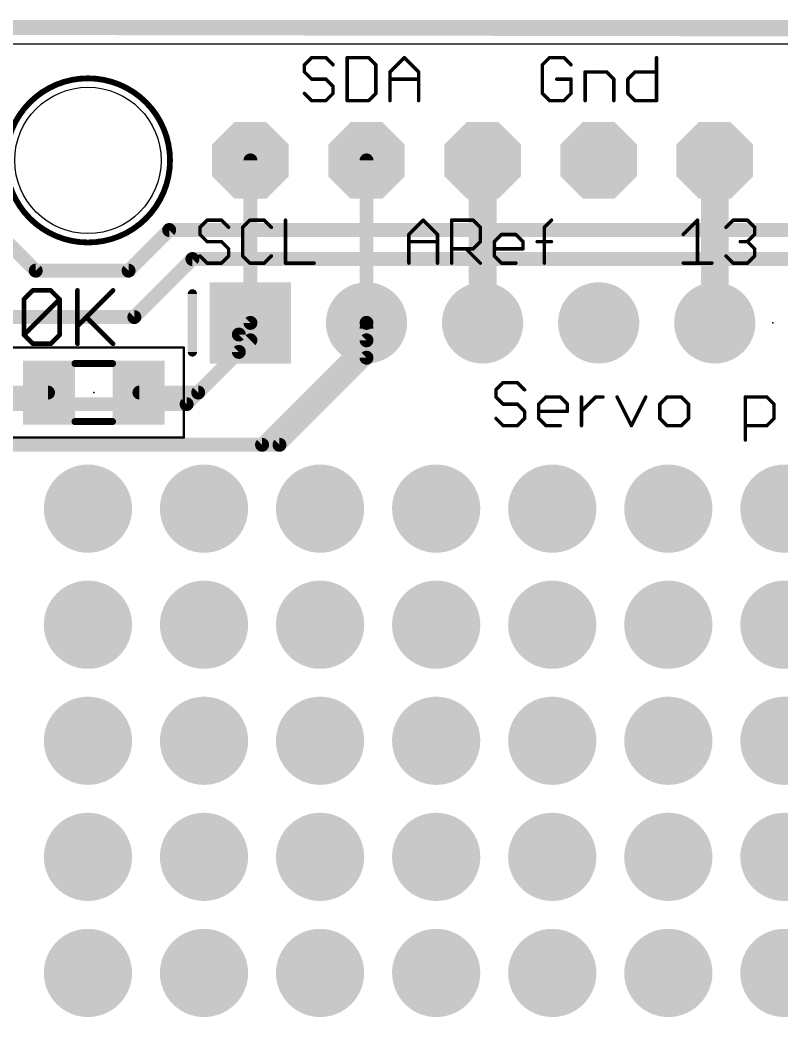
# Model space of a CAD drawing. Extents: x -1.6 to 71.4, y -0.2 to 53.9.
# Drawn here: x 13.75 to 30.41, y 32.05 to 53.87 of the extents above; entities that cross this region are included whole.
import ezdxf

# ---------------------------------------------------------------- set-up
doc = ezdxf.new("R2010")
doc.units = 0
for name, color, linetype in [('1', 12, 'CONTINUOUS'), ('16', 132, 'CONTINUOUS'), ('17', 110, 'CONTINUOUS'), ('18', 110, 'CONTINUOUS'), ('20', 53, 'CONTINUOUS'), ('21', 40, 'CONTINUOUS'), ('23', 53, 'CONTINUOUS'), ('27', 253, 'CONTINUOUS'), ('39', 12, 'CONTINUOUS'), ('51', 253, 'CONTINUOUS')]:
    doc.layers.add(name, color=color, linetype=linetype)

# ---------------------------------------------------------------- blocks, each defined once
blk = doc.blocks.new('RECT')
blk.add_solid([(-0.5, -0.5), (0.5, -0.5), (-0.5, 0.5), (0.5, 0.5)])
blk = doc.blocks.new('SQUAREP')
blk.add_solid([(-0.5, -0.5), (0.5, -0.5), (-0.5, 0.5), (0.5, 0.5)])
blk = doc.blocks.new('ROUNDP')
at = {"const_width": 0.5}
blk.add_lwpolyline([(0, -0.25, 1), (0, 0.25, 1), (0, -0.25)], format="xyb", dxfattribs=at)
blk = doc.blocks.new('OCTAGONP')
at = {"const_width": 0.5}
blk.add_lwpolyline([(-0.25, -0.1036), (-0.25, 0.1036), (-0.1036, 0.25), (0.1036, 0.25), (0.25, 0.1036), (0.25, -0.1036), (0.1036, -0.25), (-0.1036, -0.25), (-0.25, -0.1036), (-0.25, 0.1036)], dxfattribs=at)
blk = doc.blocks.new('ROUNDV')
at = {"const_width": 0.5}
blk.add_lwpolyline([(0, -0.25, 1), (0, 0.25, 1), (0, -0.25)], format="xyb", dxfattribs=at)

msp = doc.modelspace()

# ---------------------------------------------------------------- linework, layer by layer
at = {"layer": '1', "const_width": 0.3048}
for points in [[(0, 53.721), (70.739, 53.721)], [(11.938, 50.546), (14.097, 48.387)], [(16.129, 48.387), (17.018, 49.276)], [(17.018, 49.276), (35.941, 49.276)], [(17.526, 48.641), (16.256, 47.371)], [(37.719, 48.641), (17.526, 48.641)], [(14.097, 48.387), (16.129, 48.387)], [(16.256, 47.371), (11.938, 47.371)], [(18.542, 46.99), (18.796, 47.244)], [(21.336, 46.863), (21.336, 47.244)], [(18.542, 46.609), (18.542, 46.99)], [(19.05, 44.577), (21.336, 46.863)], [(17.653, 45.72), (18.542, 46.609)], [(10.811, 45.72), (14.367, 45.72)], [(16.367, 45.72), (17.653, 45.72)], [(12.192, 44.577), (19.05, 44.577)]]:
    msp.add_lwpolyline(points, dxfattribs=at)
at = {"layer": '1', "const_width": 0.1524}
for points in [[(17.018, 49.3522, 1), (17.018, 49.1998)], [(17.0719, 49.2221, 1), (16.9641, 49.3299)], [(17.526, 48.7172, 1), (17.526, 48.5648)], [(17.5799, 48.5871, 1), (17.4721, 48.6949)], [(14.097, 48.4632, 1), (14.097, 48.3108)], [(14.0431, 48.3331, 1), (14.1509, 48.4409)], [(16.0751, 48.4409, 1), (16.1829, 48.3331)], [(16.129, 48.3108, 1), (16.129, 48.4632)], [(16.2021, 47.4249, 1), (16.3099, 47.3171)], [(16.256, 47.2948, 1), (16.256, 47.4472)], [(18.8499, 47.1901, 1), (18.7421, 47.2979)], [(21.4122, 47.244, 1), (21.2598, 47.244)], [(18.6182, 46.99, 1), (18.4658, 46.99)], [(18.4881, 47.0439, 1), (18.5959, 46.9361)], [(21.2598, 46.863, 1), (21.4122, 46.863)], [(21.3899, 46.8091, 1), (21.2821, 46.9169)], [(18.5959, 46.5551, 1), (18.4881, 46.6629)], [(18.4658, 46.609, 1), (18.6182, 46.609)], [(14.367, 45.6438, 1), (14.367, 45.7962)], [(16.367, 45.7962, 1), (16.367, 45.6438)], [(17.5991, 45.7739, 1), (17.7069, 45.6661)], [(17.653, 45.6438, 1), (17.653, 45.7962)], [(19.05, 44.5008, 1), (19.05, 44.6532)], [(18.9961, 44.6309, 1), (19.1039, 44.5231)]]:
    msp.add_lwpolyline(points, format="xyb", dxfattribs=at)
at = {"layer": '16'}
for points, const_width in [([(0, 53.721), (71.247, 53.594)], 0.3048), ([(23.876, 50.8), (23.876, 47.244)], 0.6096), ([(28.956, 47.244), (28.956, 50.8)], 0.6096), ([(18.796, 50.8), (18.796, 47.244)], 0.3048), ([(21.336, 47.244), (21.336, 50.8)], 0.3048), ([(18.796, 46.863), (18.796, 47.244)], 0.6096), ([(21.336, 47.244), (21.336, 47.117)], 0.6096), ([(21.336, 46.482), (21.336, 47.117)], 0.3048), ([(18.796, 46.863), (17.399, 45.466)], 0.3048), ([(19.431, 44.577), (21.336, 46.482)], 0.3048), ([(17.399, 45.466), (12.192, 45.466)], 0.3048), ([(12.192, 44.577), (19.431, 44.577)], 0.3048)]:
    msp.add_lwpolyline(points, dxfattribs=dict(at, const_width=const_width))
for points, const_width in [([(24.0284, 50.8, 1), (23.7236, 50.8)], 0.3048), ([(29.1084, 50.8, 1), (28.8036, 50.8)], 0.3048), ([(18.8722, 50.8, 1), (18.7198, 50.8)], 0.1524), ([(21.4122, 50.8, 1), (21.2598, 50.8)], 0.1524), ([(18.9484, 47.244, 1), (18.6436, 47.244)], 0.3048), ([(21.4884, 47.244, 1), (21.1836, 47.244)], 0.3048), ([(23.7236, 47.244, 1), (24.0284, 47.244)], 0.3048), ([(28.8036, 47.244, 1), (29.1084, 47.244)], 0.3048), ([(18.7198, 47.244, 1), (18.8722, 47.244)], 0.1524), ([(21.1836, 47.117, 1), (21.4884, 47.117)], 0.3048), ([(21.2598, 47.244, 1), (21.4122, 47.244)], 0.1524), ([(21.4122, 47.117, 1), (21.2598, 47.117)], 0.1524), ([(18.6436, 46.863, 1), (18.9484, 46.863)], 0.3048), ([(18.8499, 46.8091, 1), (18.7421, 46.9169)], 0.1524), ([(21.2598, 46.482, 1), (21.4122, 46.482)], 0.1524), ([(21.3899, 46.4281, 1), (21.2821, 46.5359)], 0.1524), ([(17.399, 45.3898, 1), (17.399, 45.5422)], 0.1524), ([(17.3451, 45.5199, 1), (17.4529, 45.4121)], 0.1524), ([(19.431, 44.5008, 1), (19.431, 44.6532)], 0.1524), ([(19.3771, 44.6309, 1), (19.4849, 44.5231)], 0.1524)]:
    msp.add_lwpolyline(points, format="xyb", dxfattribs=dict(at, const_width=const_width))
at = {"layer": '20'}
msp.add_line((64.516, 53.34), (0, 53.34), dxfattribs=at)
msp.add_line((64.516, 53.34), (0, 53.34), dxfattribs=at)
msp.add_circle((15.24, 50.8), 1.6, dxfattribs=at)
at = {"layer": '21', "const_width": 0.0762}
for points in [[(20.1339, 53.0487), (19.9771, 52.8919)], [(20.1339, 53.0487), (19.9771, 52.8919)], [(20.4474, 53.0487), (20.1339, 53.0487)], [(20.4474, 53.0487), (20.1339, 53.0487)], [(20.6042, 52.8919), (20.4474, 53.0487)], [(20.6042, 52.8919), (20.4474, 53.0487)], [(20.9126, 53.0487), (20.9126, 52.1081)], [(21.3829, 53.0487), (20.9126, 53.0487)], [(20.9126, 53.0487), (20.9126, 52.1081)], [(21.3829, 53.0487), (20.9126, 53.0487)], [(21.5397, 52.8919), (21.3829, 53.0487)], [(21.5397, 52.8919), (21.3829, 53.0487)], [(21.8481, 52.7352), (22.1617, 53.0487)], [(21.8481, 52.7352), (22.1617, 53.0487)], [(22.1617, 53.0487), (22.4752, 52.7352)], [(22.1617, 53.0487), (22.4752, 52.7352)], [(25.3409, 53.0487), (25.1841, 52.8919)], [(25.3409, 53.0487), (25.1841, 52.8919)], [(25.6544, 53.0487), (25.3409, 53.0487)], [(25.6544, 53.0487), (25.3409, 53.0487)], [(25.8112, 52.8919), (25.6544, 53.0487)], [(25.8112, 52.8919), (25.6544, 53.0487)], [(27.6822, 53.0487), (27.6822, 52.1081)], [(27.6822, 53.0487), (27.6822, 52.1081)], [(19.9771, 52.8919), (19.9771, 52.7352)], [(19.9771, 52.8919), (19.9771, 52.7352)], [(21.5397, 52.2649), (21.5397, 52.8919)], [(21.5397, 52.2649), (21.5397, 52.8919)], [(25.1841, 52.8919), (25.1841, 52.2649)], [(25.1841, 52.8919), (25.1841, 52.2649)], [(19.9771, 52.7352), (20.1339, 52.5784)], [(19.9771, 52.7352), (20.1339, 52.5784)], [(20.1339, 52.5784), (20.4474, 52.5784)], [(20.1339, 52.5784), (20.4474, 52.5784)], [(20.4474, 52.5784), (20.6042, 52.4216)], [(20.4474, 52.5784), (20.6042, 52.4216)], [(21.8481, 52.1081), (21.8481, 52.7352)], [(21.8481, 52.1081), (21.8481, 52.7352)], [(21.8481, 52.5784), (22.4752, 52.5784)], [(21.8481, 52.5784), (22.4752, 52.5784)], [(22.4752, 52.7352), (22.4752, 52.1081)], [(22.4752, 52.7352), (22.4752, 52.1081)], [(25.8112, 52.5784), (25.4976, 52.5784)], [(25.8112, 52.5784), (25.4976, 52.5784)], [(25.8112, 52.2649), (25.8112, 52.5784)], [(25.8112, 52.2649), (25.8112, 52.5784)], [(26.1196, 52.1081), (26.1196, 52.7352)], [(26.1196, 52.7352), (26.5899, 52.7352)], [(26.1196, 52.1081), (26.1196, 52.7352)], [(26.1196, 52.7352), (26.5899, 52.7352)], [(26.5899, 52.7352), (26.7467, 52.5784)], [(26.5899, 52.7352), (26.7467, 52.5784)], [(26.7467, 52.5784), (26.7467, 52.1081)], [(26.7467, 52.5784), (26.7467, 52.1081)], [(27.0551, 52.5784), (27.2119, 52.7352)], [(27.0551, 52.5784), (27.2119, 52.7352)], [(27.0551, 52.2649), (27.0551, 52.5784)], [(27.0551, 52.2649), (27.0551, 52.5784)], [(27.2119, 52.7352), (27.6822, 52.7352)], [(27.2119, 52.7352), (27.6822, 52.7352)], [(20.6042, 52.4216), (20.6042, 52.2649)], [(20.6042, 52.4216), (20.6042, 52.2649)], [(20.1339, 52.1081), (19.9771, 52.2649)], [(20.1339, 52.1081), (19.9771, 52.2649)], [(20.6042, 52.2649), (20.4474, 52.1081)], [(20.6042, 52.2649), (20.4474, 52.1081)], [(21.3829, 52.1081), (21.5397, 52.2649)], [(21.3829, 52.1081), (21.5397, 52.2649)], [(25.1841, 52.2649), (25.3409, 52.1081)], [(25.1841, 52.2649), (25.3409, 52.1081)], [(25.6544, 52.1081), (25.8112, 52.2649)], [(25.6544, 52.1081), (25.8112, 52.2649)], [(27.2119, 52.1081), (27.0551, 52.2649)], [(27.2119, 52.1081), (27.0551, 52.2649)], [(20.4474, 52.1081), (20.1339, 52.1081)], [(20.4474, 52.1081), (20.1339, 52.1081)], [(20.9126, 52.1081), (21.3829, 52.1081)], [(20.9126, 52.1081), (21.3829, 52.1081)], [(25.3409, 52.1081), (25.6544, 52.1081)], [(25.3409, 52.1081), (25.6544, 52.1081)], [(27.6822, 52.1081), (27.2119, 52.1081)], [(27.6822, 52.1081), (27.2119, 52.1081)], [(17.8479, 49.4927), (17.6911, 49.3359)], [(17.8479, 49.4927), (17.6911, 49.3359)], [(18.1614, 49.4927), (17.8479, 49.4927)], [(18.1614, 49.4927), (17.8479, 49.4927)], [(18.3182, 49.3359), (18.1614, 49.4927)], [(18.3182, 49.3359), (18.1614, 49.4927)], [(18.7834, 49.4927), (18.6266, 49.3359)], [(18.7834, 49.4927), (18.6266, 49.3359)], [(19.0969, 49.4927), (18.7834, 49.4927)], [(19.0969, 49.4927), (18.7834, 49.4927)], [(19.2537, 49.3359), (19.0969, 49.4927)], [(19.2537, 49.3359), (19.0969, 49.4927)], [(19.5621, 49.4927), (19.5621, 48.5521)], [(19.5621, 49.4927), (19.5621, 48.5521)], [(22.2631, 49.1792), (22.5766, 49.4927)], [(22.2631, 49.1792), (22.5766, 49.4927)], [(22.5766, 49.4927), (22.8902, 49.1792)], [(22.5766, 49.4927), (22.8902, 49.1792)], [(23.1986, 48.5521), (23.1986, 49.4927)], [(23.1986, 49.4927), (23.6689, 49.4927)], [(23.1986, 48.5521), (23.1986, 49.4927)], [(23.1986, 49.4927), (23.6689, 49.4927)], [(23.6689, 49.4927), (23.8257, 49.3359)], [(23.6689, 49.4927), (23.8257, 49.3359)], [(25.2264, 49.3359), (25.3832, 49.4927)], [(25.2264, 49.3359), (25.3832, 49.4927)], [(28.2661, 49.1792), (28.5796, 49.4927)], [(28.2661, 49.1792), (28.5796, 49.4927)], [(28.5796, 49.4927), (28.5796, 48.5521)], [(28.5796, 49.4927), (28.5796, 48.5521)], [(29.2016, 49.3359), (29.3583, 49.4927)], [(29.2016, 49.3359), (29.3583, 49.4927)], [(29.3583, 49.4927), (29.6719, 49.4927)], [(29.3583, 49.4927), (29.6719, 49.4927)], [(29.6719, 49.4927), (29.8286, 49.3359)], [(29.6719, 49.4927), (29.8286, 49.3359)], [(17.6911, 49.3359), (17.6911, 49.1792)], [(17.6911, 49.3359), (17.6911, 49.1792)], [(18.6266, 49.3359), (18.6266, 48.7089)], [(18.6266, 49.3359), (18.6266, 48.7089)], [(23.8257, 49.3359), (23.8257, 49.0224)], [(23.8257, 49.3359), (23.8257, 49.0224)], [(25.2264, 48.5521), (25.2264, 49.3359)], [(25.2264, 48.5521), (25.2264, 49.3359)], [(29.8286, 49.3359), (29.8286, 49.1792)], [(29.8286, 49.3359), (29.8286, 49.1792)], [(17.6911, 49.1792), (17.8479, 49.0224)], [(17.6911, 49.1792), (17.8479, 49.0224)], [(22.2631, 48.5521), (22.2631, 49.1792)], [(22.2631, 48.5521), (22.2631, 49.1792)], [(22.8902, 49.1792), (22.8902, 48.5521)], [(22.8902, 49.1792), (22.8902, 48.5521)], [(24.1341, 49.0224), (24.2909, 49.1792)], [(24.1341, 49.0224), (24.2909, 49.1792)], [(24.2909, 49.1792), (24.6044, 49.1792)], [(24.2909, 49.1792), (24.6044, 49.1792)], [(24.6044, 49.1792), (24.7612, 49.0224)], [(24.6044, 49.1792), (24.7612, 49.0224)], [(29.8286, 49.1792), (29.6719, 49.0224)], [(29.8286, 49.1792), (29.6719, 49.0224)], [(17.8479, 49.0224), (18.1614, 49.0224)], [(17.8479, 49.0224), (18.1614, 49.0224)], [(18.1614, 49.0224), (18.3182, 48.8656)], [(18.1614, 49.0224), (18.3182, 48.8656)], [(18.3182, 48.8656), (18.3182, 48.7089)], [(18.3182, 48.8656), (18.3182, 48.7089)], [(22.2631, 49.0224), (22.8902, 49.0224)], [(22.2631, 49.0224), (22.8902, 49.0224)], [(23.6689, 48.8656), (23.1986, 48.8656)], [(23.6689, 48.8656), (23.1986, 48.8656)], [(23.5122, 48.8656), (23.8257, 48.5521)], [(23.5122, 48.8656), (23.8257, 48.5521)], [(23.8257, 49.0224), (23.6689, 48.8656)], [(23.8257, 49.0224), (23.6689, 48.8656)], [(24.1341, 48.7089), (24.1341, 49.0224)], [(24.1341, 48.7089), (24.1341, 49.0224)], [(24.7612, 48.8656), (24.1341, 48.8656)], [(24.7612, 48.8656), (24.1341, 48.8656)], [(24.7612, 49.0224), (24.7612, 48.8656)], [(24.7612, 49.0224), (24.7612, 48.8656)], [(25.0697, 49.0224), (25.3832, 49.0224)], [(25.0697, 49.0224), (25.3832, 49.0224)], [(29.6719, 49.0224), (29.5151, 49.0224)], [(29.6719, 49.0224), (29.5151, 49.0224)], [(29.6719, 49.0224), (29.8286, 48.8656)], [(29.6719, 49.0224), (29.8286, 48.8656)], [(29.8286, 48.8656), (29.8286, 48.7089)], [(29.8286, 48.8656), (29.8286, 48.7089)], [(17.8479, 48.5521), (17.6911, 48.7089)], [(17.8479, 48.5521), (17.6911, 48.7089)], [(18.3182, 48.7089), (18.1614, 48.5521)], [(18.3182, 48.7089), (18.1614, 48.5521)], [(18.6266, 48.7089), (18.7834, 48.5521)], [(18.6266, 48.7089), (18.7834, 48.5521)], [(19.0969, 48.5521), (19.2537, 48.7089)], [(19.0969, 48.5521), (19.2537, 48.7089)], [(24.2909, 48.5521), (24.1341, 48.7089)], [(24.2909, 48.5521), (24.1341, 48.7089)], [(29.3583, 48.5521), (29.2016, 48.7089)], [(29.3583, 48.5521), (29.2016, 48.7089)], [(29.8286, 48.7089), (29.6719, 48.5521)], [(29.8286, 48.7089), (29.6719, 48.5521)], [(18.1614, 48.5521), (17.8479, 48.5521)], [(18.1614, 48.5521), (17.8479, 48.5521)], [(18.7834, 48.5521), (19.0969, 48.5521)], [(18.7834, 48.5521), (19.0969, 48.5521)], [(19.5621, 48.5521), (20.1892, 48.5521)], [(19.5621, 48.5521), (20.1892, 48.5521)], [(24.6044, 48.5521), (24.2909, 48.5521)], [(24.6044, 48.5521), (24.2909, 48.5521)], [(28.2661, 48.5521), (28.8931, 48.5521)], [(28.2661, 48.5521), (28.8931, 48.5521)], [(29.6719, 48.5521), (29.3583, 48.5521)], [(29.6719, 48.5521), (29.3583, 48.5521)], [(24.3249, 45.9367), (24.1681, 45.7799)], [(24.6384, 45.9367), (24.3249, 45.9367)], [(24.7952, 45.7799), (24.6384, 45.9367)], [(24.1681, 45.7799), (24.1681, 45.6232)], [(24.1681, 45.6232), (24.3249, 45.4664)], [(25.1036, 45.4664), (25.2604, 45.6232)], [(25.2604, 45.6232), (25.5739, 45.6232)], [(25.5739, 45.6232), (25.7307, 45.4664)], [(26.0391, 44.9961), (26.0391, 45.6232)], [(26.0391, 45.3096), (26.3527, 45.6232)], [(26.3527, 45.6232), (26.5094, 45.6232)], [(26.8187, 45.6232), (27.1323, 44.9961)], [(27.1323, 44.9961), (27.4458, 45.6232)], [(27.911, 45.6232), (27.7543, 45.4664)], [(28.2246, 45.6232), (27.911, 45.6232)], [(28.3813, 45.4664), (28.2246, 45.6232)], [(29.6253, 44.6826), (29.6253, 45.6232)], [(29.6253, 45.6232), (30.0956, 45.6232)], [(30.0956, 45.6232), (30.2524, 45.4664)], [(24.3249, 45.4664), (24.6384, 45.4664)], [(24.6384, 45.4664), (24.7952, 45.3096)], [(25.1036, 45.1529), (25.1036, 45.4664)], [(25.7307, 45.4664), (25.7307, 45.3096)], [(27.7543, 45.4664), (27.7543, 45.1529)], [(28.3813, 45.1529), (28.3813, 45.4664)], [(30.2524, 45.4664), (30.2524, 45.1529)], [(24.3249, 44.9961), (24.1681, 45.1529)], [(24.7952, 45.1529), (24.6384, 44.9961)], [(24.7952, 45.3096), (24.7952, 45.1529)], [(25.7307, 45.3096), (25.1036, 45.3096)], [(25.2604, 44.9961), (25.1036, 45.1529)], [(27.7543, 45.1529), (27.911, 44.9961)], [(28.2246, 44.9961), (28.3813, 45.1529)], [(30.2524, 45.1529), (30.0956, 44.9961)], [(24.6384, 44.9961), (24.3249, 44.9961)], [(25.5739, 44.9961), (25.2604, 44.9961)], [(27.911, 44.9961), (28.2246, 44.9961)], [(30.0956, 44.9961), (29.6253, 44.9961)]]:
    msp.add_lwpolyline(points, dxfattribs=at)
at = {"layer": '21', "const_width": 0.0381}
for points in [[(20.1339, 53.0678, 1), (20.1339, 53.0297)], [(20.1339, 53.0678, 1), (20.1339, 53.0297)], [(20.1473, 53.0352, 1), (20.1204, 53.0622)], [(20.1473, 53.0352, 1), (20.1204, 53.0622)], [(20.4609, 53.0622, 1), (20.4339, 53.0352)], [(20.4609, 53.0622, 1), (20.4339, 53.0352)], [(20.4474, 53.0297, 1), (20.4474, 53.0678)], [(20.4474, 53.0297, 1), (20.4474, 53.0678)], [(20.9317, 53.0487, 1), (20.8936, 53.0487)], [(20.9126, 53.0678, 1), (20.9126, 53.0297)], [(20.9317, 53.0487, 1), (20.8936, 53.0487)], [(20.9126, 53.0678, 1), (20.9126, 53.0297)], [(21.3964, 53.0622, 1), (21.3694, 53.0352)], [(21.3964, 53.0622, 1), (21.3694, 53.0352)], [(21.3829, 53.0297, 1), (21.3829, 53.0678)], [(21.3829, 53.0297, 1), (21.3829, 53.0678)], [(22.1751, 53.0622, 1), (22.1482, 53.0352)], [(22.1751, 53.0622, 1), (22.1482, 53.0352)], [(22.1751, 53.0352, 1), (22.1482, 53.0622)], [(22.1751, 53.0352, 1), (22.1482, 53.0622)], [(25.3409, 53.0678, 1), (25.3409, 53.0297)], [(25.3409, 53.0678, 1), (25.3409, 53.0297)], [(25.3543, 53.0352, 1), (25.3274, 53.0622)], [(25.3543, 53.0352, 1), (25.3274, 53.0622)], [(25.6679, 53.0622, 1), (25.6409, 53.0352)], [(25.6679, 53.0622, 1), (25.6409, 53.0352)], [(25.6544, 53.0297, 1), (25.6544, 53.0678)], [(25.6544, 53.0297, 1), (25.6544, 53.0678)], [(27.7013, 53.0487, 1), (27.6632, 53.0487)], [(27.7013, 53.0487, 1), (27.6632, 53.0487)], [(19.9636, 52.9054, 1), (19.9906, 52.8785)], [(19.9636, 52.9054, 1), (19.9906, 52.8785)], [(19.9962, 52.8919, 1), (19.9581, 52.8919)], [(19.9962, 52.8919, 1), (19.9581, 52.8919)], [(20.5907, 52.8785, 1), (20.6176, 52.9054)], [(20.5907, 52.8785, 1), (20.6176, 52.9054)], [(21.5587, 52.8919, 1), (21.5206, 52.8919)], [(21.5587, 52.8919, 1), (21.5206, 52.8919)], [(21.5262, 52.8785, 1), (21.5532, 52.9054)], [(21.5262, 52.8785, 1), (21.5532, 52.9054)], [(25.2032, 52.8919, 1), (25.1651, 52.8919)], [(25.2032, 52.8919, 1), (25.1651, 52.8919)], [(25.1706, 52.9054, 1), (25.1976, 52.8785)], [(25.1706, 52.9054, 1), (25.1976, 52.8785)], [(25.7977, 52.8785, 1), (25.8246, 52.9054)], [(25.7977, 52.8785, 1), (25.8246, 52.9054)], [(19.9906, 52.7486, 1), (19.9636, 52.7217)], [(19.9906, 52.7486, 1), (19.9636, 52.7217)], [(19.9581, 52.7352, 1), (19.9962, 52.7352)], [(19.9581, 52.7352, 1), (19.9962, 52.7352)], [(20.1339, 52.5975, 1), (20.1339, 52.5594)], [(20.1339, 52.5975, 1), (20.1339, 52.5594)], [(20.1204, 52.5649, 1), (20.1473, 52.5919)], [(20.1204, 52.5649, 1), (20.1473, 52.5919)], [(20.4609, 52.5919, 1), (20.4339, 52.5649)], [(20.4609, 52.5919, 1), (20.4339, 52.5649)], [(20.4474, 52.5594, 1), (20.4474, 52.5975)], [(20.4474, 52.5594, 1), (20.4474, 52.5975)], [(21.8481, 52.5975, 1), (21.8481, 52.5594)], [(21.8481, 52.5975, 1), (21.8481, 52.5594)], [(21.8672, 52.7352, 1), (21.8291, 52.7352)], [(21.8672, 52.7352, 1), (21.8291, 52.7352)], [(21.8347, 52.7486, 1), (21.8616, 52.7217)], [(21.8347, 52.7486, 1), (21.8616, 52.7217)], [(22.4943, 52.7352, 1), (22.4562, 52.7352)], [(22.4943, 52.7352, 1), (22.4562, 52.7352)], [(22.4617, 52.7217, 1), (22.4887, 52.7486)], [(22.4617, 52.7217, 1), (22.4887, 52.7486)], [(22.4752, 52.5594, 1), (22.4752, 52.5975)], [(22.4752, 52.5594, 1), (22.4752, 52.5975)], [(25.4976, 52.5975, 1), (25.4976, 52.5594)], [(25.4976, 52.5975, 1), (25.4976, 52.5594)], [(25.8302, 52.5784, 1), (25.7921, 52.5784)], [(25.8302, 52.5784, 1), (25.7921, 52.5784)], [(25.8112, 52.5594, 1), (25.8112, 52.5975)], [(25.8112, 52.5594, 1), (25.8112, 52.5975)], [(26.1196, 52.7542, 1), (26.1196, 52.7161)], [(26.1196, 52.7542, 1), (26.1196, 52.7161)], [(26.1387, 52.7352, 1), (26.1006, 52.7352)], [(26.1387, 52.7352, 1), (26.1006, 52.7352)], [(26.6034, 52.7486, 1), (26.5764, 52.7217)], [(26.6034, 52.7486, 1), (26.5764, 52.7217)], [(26.5899, 52.7161, 1), (26.5899, 52.7542)], [(26.5899, 52.7161, 1), (26.5899, 52.7542)], [(26.7657, 52.5784, 1), (26.7276, 52.5784)], [(26.7657, 52.5784, 1), (26.7276, 52.5784)], [(26.7332, 52.5649, 1), (26.7602, 52.5919)], [(26.7332, 52.5649, 1), (26.7602, 52.5919)], [(27.0417, 52.5919, 1), (27.0686, 52.5649)], [(27.0417, 52.5919, 1), (27.0686, 52.5649)], [(27.0742, 52.5784, 1), (27.0361, 52.5784)], [(27.0742, 52.5784, 1), (27.0361, 52.5784)], [(27.2119, 52.7542, 1), (27.2119, 52.7161)], [(27.2119, 52.7542, 1), (27.2119, 52.7161)], [(27.2254, 52.7217, 1), (27.1984, 52.7486)], [(27.2254, 52.7217, 1), (27.1984, 52.7486)], [(27.6822, 52.7161, 1), (27.6822, 52.7542)], [(27.6822, 52.7161, 1), (27.6822, 52.7542)], [(20.6232, 52.4216, 1), (20.5851, 52.4216)], [(20.6232, 52.4216, 1), (20.5851, 52.4216)], [(20.5907, 52.4082, 1), (20.6176, 52.4351)], [(20.5907, 52.4082, 1), (20.6176, 52.4351)], [(19.9906, 52.2783, 1), (19.9636, 52.2514)], [(19.9906, 52.2783, 1), (19.9636, 52.2514)], [(20.5851, 52.2649, 1), (20.6232, 52.2649)], [(20.5851, 52.2649, 1), (20.6232, 52.2649)], [(20.6176, 52.2514, 1), (20.5907, 52.2783)], [(20.6176, 52.2514, 1), (20.5907, 52.2783)], [(21.5206, 52.2649, 1), (21.5587, 52.2649)], [(21.5206, 52.2649, 1), (21.5587, 52.2649)], [(21.5532, 52.2514, 1), (21.5262, 52.2783)], [(21.5532, 52.2514, 1), (21.5262, 52.2783)], [(25.1976, 52.2783, 1), (25.1706, 52.2514)], [(25.1976, 52.2783, 1), (25.1706, 52.2514)], [(25.1651, 52.2649, 1), (25.2032, 52.2649)], [(25.1651, 52.2649, 1), (25.2032, 52.2649)], [(25.7921, 52.2649, 1), (25.8302, 52.2649)], [(25.7921, 52.2649, 1), (25.8302, 52.2649)], [(25.8246, 52.2514, 1), (25.7977, 52.2783)], [(25.8246, 52.2514, 1), (25.7977, 52.2783)], [(27.0686, 52.2783, 1), (27.0417, 52.2514)], [(27.0686, 52.2783, 1), (27.0417, 52.2514)], [(27.0361, 52.2649, 1), (27.0742, 52.2649)], [(27.0361, 52.2649, 1), (27.0742, 52.2649)], [(20.1339, 52.1272, 1), (20.1339, 52.0891)], [(20.1339, 52.1272, 1), (20.1339, 52.0891)], [(20.1204, 52.0946, 1), (20.1473, 52.1216)], [(20.1204, 52.0946, 1), (20.1473, 52.1216)], [(20.4339, 52.1216, 1), (20.4609, 52.0946)], [(20.4339, 52.1216, 1), (20.4609, 52.0946)], [(20.4474, 52.0891, 1), (20.4474, 52.1272)], [(20.4474, 52.0891, 1), (20.4474, 52.1272)], [(20.9126, 52.1272, 1), (20.9126, 52.0891)], [(20.9126, 52.1272, 1), (20.9126, 52.0891)], [(20.8936, 52.1081, 1), (20.9317, 52.1081)], [(20.8936, 52.1081, 1), (20.9317, 52.1081)], [(21.3694, 52.1216, 1), (21.3964, 52.0946)], [(21.3694, 52.1216, 1), (21.3964, 52.0946)], [(21.3829, 52.0891, 1), (21.3829, 52.1272)], [(21.3829, 52.0891, 1), (21.3829, 52.1272)], [(21.8291, 52.1081, 1), (21.8672, 52.1081)], [(21.8291, 52.1081, 1), (21.8672, 52.1081)], [(22.4562, 52.1081, 1), (22.4943, 52.1081)], [(22.4562, 52.1081, 1), (22.4943, 52.1081)], [(25.3409, 52.1272, 1), (25.3409, 52.0891)], [(25.3409, 52.1272, 1), (25.3409, 52.0891)], [(25.3274, 52.0946, 1), (25.3543, 52.1216)], [(25.3274, 52.0946, 1), (25.3543, 52.1216)], [(25.6409, 52.1216, 1), (25.6679, 52.0946)], [(25.6409, 52.1216, 1), (25.6679, 52.0946)], [(25.6544, 52.0891, 1), (25.6544, 52.1272)], [(25.6544, 52.0891, 1), (25.6544, 52.1272)], [(26.1006, 52.1081, 1), (26.1387, 52.1081)], [(26.1006, 52.1081, 1), (26.1387, 52.1081)], [(26.7276, 52.1081, 1), (26.7657, 52.1081)], [(26.7276, 52.1081, 1), (26.7657, 52.1081)], [(27.2119, 52.1272, 1), (27.2119, 52.0891)], [(27.2119, 52.1272, 1), (27.2119, 52.0891)], [(27.1984, 52.0946, 1), (27.2254, 52.1216)], [(27.1984, 52.0946, 1), (27.2254, 52.1216)], [(27.6632, 52.1081, 1), (27.7013, 52.1081)], [(27.6632, 52.1081, 1), (27.7013, 52.1081)], [(27.6822, 52.0891, 1), (27.6822, 52.1272)], [(27.6822, 52.0891, 1), (27.6822, 52.1272)], [(17.8479, 49.5118, 1), (17.8479, 49.4737)], [(17.8479, 49.5118, 1), (17.8479, 49.4737)], [(17.8613, 49.4792, 1), (17.8344, 49.5062)], [(17.8613, 49.4792, 1), (17.8344, 49.5062)], [(18.1749, 49.5062, 1), (18.1479, 49.4792)], [(18.1749, 49.5062, 1), (18.1479, 49.4792)], [(18.1614, 49.4737, 1), (18.1614, 49.5118)], [(18.1614, 49.4737, 1), (18.1614, 49.5118)], [(18.7834, 49.5118, 1), (18.7834, 49.4737)], [(18.7834, 49.5118, 1), (18.7834, 49.4737)], [(18.7969, 49.4792, 1), (18.7699, 49.5062)], [(18.7969, 49.4792, 1), (18.7699, 49.5062)], [(19.1104, 49.5062, 1), (19.0834, 49.4792)], [(19.1104, 49.5062, 1), (19.0834, 49.4792)], [(19.0969, 49.4737, 1), (19.0969, 49.5118)], [(19.0969, 49.4737, 1), (19.0969, 49.5118)], [(19.5812, 49.4927, 1), (19.5431, 49.4927)], [(19.5812, 49.4927, 1), (19.5431, 49.4927)], [(22.5901, 49.5062, 1), (22.5632, 49.4792)], [(22.5901, 49.5062, 1), (22.5632, 49.4792)], [(22.5901, 49.4792, 1), (22.5632, 49.5062)], [(22.5901, 49.4792, 1), (22.5632, 49.5062)], [(23.1986, 49.5118, 1), (23.1986, 49.4737)], [(23.1986, 49.5118, 1), (23.1986, 49.4737)], [(23.2177, 49.4927, 1), (23.1796, 49.4927)], [(23.2177, 49.4927, 1), (23.1796, 49.4927)], [(23.6824, 49.5062, 1), (23.6554, 49.4792)], [(23.6824, 49.5062, 1), (23.6554, 49.4792)], [(23.6689, 49.4737, 1), (23.6689, 49.5118)], [(23.6689, 49.4737, 1), (23.6689, 49.5118)], [(25.3967, 49.4792, 1), (25.3697, 49.5062)], [(25.3967, 49.4792, 1), (25.3697, 49.5062)], [(28.5986, 49.4927, 1), (28.5605, 49.4927)], [(28.5986, 49.4927, 1), (28.5605, 49.4927)], [(28.5931, 49.4792, 1), (28.5661, 49.5062)], [(28.5931, 49.4792, 1), (28.5661, 49.5062)], [(29.3583, 49.5118, 1), (29.3583, 49.4737)], [(29.3583, 49.5118, 1), (29.3583, 49.4737)], [(29.3718, 49.4792, 1), (29.3449, 49.5062)], [(29.3718, 49.4792, 1), (29.3449, 49.5062)], [(29.6854, 49.5062, 1), (29.6584, 49.4792)], [(29.6854, 49.5062, 1), (29.6584, 49.4792)], [(29.6719, 49.4737, 1), (29.6719, 49.5118)], [(29.6719, 49.4737, 1), (29.6719, 49.5118)], [(17.6776, 49.3494, 1), (17.7046, 49.3225)], [(17.6776, 49.3494, 1), (17.7046, 49.3225)], [(17.7102, 49.3359, 1), (17.6721, 49.3359)], [(17.7102, 49.3359, 1), (17.6721, 49.3359)], [(18.3047, 49.3225, 1), (18.3316, 49.3494)], [(18.3047, 49.3225, 1), (18.3316, 49.3494)], [(18.6131, 49.3494, 1), (18.6401, 49.3225)], [(18.6131, 49.3494, 1), (18.6401, 49.3225)], [(18.6457, 49.3359, 1), (18.6076, 49.3359)], [(18.6457, 49.3359, 1), (18.6076, 49.3359)], [(19.2402, 49.3225, 1), (19.2672, 49.3494)], [(19.2402, 49.3225, 1), (19.2672, 49.3494)], [(23.8447, 49.3359, 1), (23.8066, 49.3359)], [(23.8447, 49.3359, 1), (23.8066, 49.3359)], [(23.8122, 49.3225, 1), (23.8392, 49.3494)], [(23.8122, 49.3225, 1), (23.8392, 49.3494)], [(25.2455, 49.3359, 1), (25.2074, 49.3359)], [(25.2455, 49.3359, 1), (25.2074, 49.3359)], [(25.213, 49.3494, 1), (25.2399, 49.3225)], [(25.213, 49.3494, 1), (25.2399, 49.3225)], [(29.1881, 49.3494, 1), (29.2151, 49.3225)], [(29.1881, 49.3494, 1), (29.2151, 49.3225)], [(29.8477, 49.3359, 1), (29.8096, 49.3359)], [(29.8477, 49.3359, 1), (29.8096, 49.3359)], [(29.8152, 49.3225, 1), (29.8421, 49.3494)], [(29.8152, 49.3225, 1), (29.8421, 49.3494)], [(17.7046, 49.1926, 1), (17.6776, 49.1657)], [(17.7046, 49.1926, 1), (17.6776, 49.1657)], [(17.6721, 49.1792, 1), (17.7102, 49.1792)], [(17.6721, 49.1792, 1), (17.7102, 49.1792)], [(22.2822, 49.1792, 1), (22.2441, 49.1792)], [(22.2822, 49.1792, 1), (22.2441, 49.1792)], [(22.2496, 49.1926, 1), (22.2766, 49.1657)], [(22.2496, 49.1926, 1), (22.2766, 49.1657)], [(22.9092, 49.1792, 1), (22.8711, 49.1792)], [(22.9092, 49.1792, 1), (22.8711, 49.1792)], [(22.8767, 49.1657, 1), (22.9036, 49.1926)], [(22.8767, 49.1657, 1), (22.9036, 49.1926)], [(24.2909, 49.1982, 1), (24.2909, 49.1601)], [(24.2909, 49.1982, 1), (24.2909, 49.1601)], [(24.3044, 49.1657, 1), (24.2774, 49.1926)], [(24.3044, 49.1657, 1), (24.2774, 49.1926)], [(24.6179, 49.1926, 1), (24.591, 49.1657)], [(24.6179, 49.1926, 1), (24.591, 49.1657)], [(24.6044, 49.1601, 1), (24.6044, 49.1982)], [(24.6044, 49.1601, 1), (24.6044, 49.1982)], [(28.2526, 49.1926, 1), (28.2795, 49.1657)], [(28.2526, 49.1926, 1), (28.2795, 49.1657)], [(29.8096, 49.1792, 1), (29.8477, 49.1792)], [(29.8096, 49.1792, 1), (29.8477, 49.1792)], [(29.8421, 49.1657, 1), (29.8152, 49.1926)], [(29.8421, 49.1657, 1), (29.8152, 49.1926)], [(17.8479, 49.0415, 1), (17.8479, 49.0034)], [(17.8479, 49.0415, 1), (17.8479, 49.0034)], [(17.8344, 49.0089, 1), (17.8613, 49.0359)], [(17.8344, 49.0089, 1), (17.8613, 49.0359)], [(18.1749, 49.0359, 1), (18.1479, 49.0089)], [(18.1749, 49.0359, 1), (18.1479, 49.0089)], [(18.1614, 49.0034, 1), (18.1614, 49.0415)], [(18.1614, 49.0034, 1), (18.1614, 49.0415)], [(18.3372, 48.8656, 1), (18.2991, 48.8656)], [(18.3372, 48.8656, 1), (18.2991, 48.8656)], [(18.3047, 48.8522, 1), (18.3316, 48.8791)], [(18.3047, 48.8522, 1), (18.3316, 48.8791)], [(22.2631, 49.0415, 1), (22.2631, 49.0034)], [(22.2631, 49.0415, 1), (22.2631, 49.0034)], [(22.8902, 49.0034, 1), (22.8902, 49.0415)], [(22.8902, 49.0034, 1), (22.8902, 49.0415)], [(23.1986, 48.8847, 1), (23.1986, 48.8466)], [(23.1986, 48.8847, 1), (23.1986, 48.8466)], [(23.5256, 48.8791, 1), (23.4987, 48.8522)], [(23.5256, 48.8791, 1), (23.4987, 48.8522)], [(23.6554, 48.8791, 1), (23.6824, 48.8522)], [(23.6554, 48.8791, 1), (23.6824, 48.8522)], [(23.6689, 48.8466, 1), (23.6689, 48.8847)], [(23.6689, 48.8466, 1), (23.6689, 48.8847)], [(23.8066, 49.0224, 1), (23.8447, 49.0224)], [(23.8066, 49.0224, 1), (23.8447, 49.0224)], [(23.8392, 49.0089, 1), (23.8122, 49.0359)], [(23.8392, 49.0089, 1), (23.8122, 49.0359)], [(24.1532, 49.0224, 1), (24.1151, 49.0224)], [(24.1532, 49.0224, 1), (24.1151, 49.0224)], [(24.1207, 49.0359, 1), (24.1476, 49.0089)], [(24.1207, 49.0359, 1), (24.1476, 49.0089)], [(24.1341, 48.8847, 1), (24.1341, 48.8466)], [(24.1341, 48.8847, 1), (24.1341, 48.8466)], [(24.7803, 49.0224, 1), (24.7422, 49.0224)], [(24.7803, 49.0224, 1), (24.7422, 49.0224)], [(24.7422, 48.8656, 1), (24.7803, 48.8656)], [(24.7422, 48.8656, 1), (24.7803, 48.8656)], [(24.7477, 49.0089, 1), (24.7747, 49.0359)], [(24.7477, 49.0089, 1), (24.7747, 49.0359)], [(24.7612, 48.8466, 1), (24.7612, 48.8847)], [(24.7612, 48.8466, 1), (24.7612, 48.8847)], [(25.0697, 49.0415, 1), (25.0697, 49.0034)], [(25.0697, 49.0415, 1), (25.0697, 49.0034)], [(25.3832, 49.0034, 1), (25.3832, 49.0415)], [(25.3832, 49.0034, 1), (25.3832, 49.0415)], [(29.5151, 49.0415, 1), (29.5151, 49.0034)], [(29.5151, 49.0415, 1), (29.5151, 49.0034)], [(29.6854, 49.0359, 1), (29.6584, 49.0089)], [(29.6854, 49.0359, 1), (29.6584, 49.0089)], [(29.6584, 49.0359, 1), (29.6854, 49.0089)], [(29.6584, 49.0359, 1), (29.6854, 49.0089)], [(29.6719, 49.0034, 1), (29.6719, 49.0415)], [(29.6719, 49.0034, 1), (29.6719, 49.0415)], [(29.8477, 48.8656, 1), (29.8096, 48.8656)], [(29.8477, 48.8656, 1), (29.8096, 48.8656)], [(29.8152, 48.8522, 1), (29.8421, 48.8791)], [(29.8152, 48.8522, 1), (29.8421, 48.8791)], [(17.7046, 48.7223, 1), (17.6776, 48.6954)], [(17.7046, 48.7223, 1), (17.6776, 48.6954)], [(18.2991, 48.7089, 1), (18.3372, 48.7089)], [(18.2991, 48.7089, 1), (18.3372, 48.7089)], [(18.3316, 48.6954, 1), (18.3047, 48.7223)], [(18.3316, 48.6954, 1), (18.3047, 48.7223)], [(18.6401, 48.7223, 1), (18.6131, 48.6954)], [(18.6401, 48.7223, 1), (18.6131, 48.6954)], [(18.6076, 48.7089, 1), (18.6457, 48.7089)], [(18.6076, 48.7089, 1), (18.6457, 48.7089)], [(19.2672, 48.6954, 1), (19.2402, 48.7223)], [(19.2672, 48.6954, 1), (19.2402, 48.7223)], [(24.1151, 48.7089, 1), (24.1532, 48.7089)], [(24.1151, 48.7089, 1), (24.1532, 48.7089)], [(24.1476, 48.7223, 1), (24.1207, 48.6954)], [(24.1476, 48.7223, 1), (24.1207, 48.6954)], [(29.2151, 48.7223, 1), (29.1881, 48.6954)], [(29.2151, 48.7223, 1), (29.1881, 48.6954)], [(29.8096, 48.7089, 1), (29.8477, 48.7089)], [(29.8096, 48.7089, 1), (29.8477, 48.7089)], [(29.8421, 48.6954, 1), (29.8152, 48.7223)], [(29.8421, 48.6954, 1), (29.8152, 48.7223)], [(17.8479, 48.5712, 1), (17.8479, 48.5331)], [(17.8479, 48.5712, 1), (17.8479, 48.5331)], [(17.8344, 48.5386, 1), (17.8613, 48.5656)], [(17.8344, 48.5386, 1), (17.8613, 48.5656)], [(18.1479, 48.5656, 1), (18.1749, 48.5386)], [(18.1479, 48.5656, 1), (18.1749, 48.5386)], [(18.1614, 48.5331, 1), (18.1614, 48.5712)], [(18.1614, 48.5331, 1), (18.1614, 48.5712)], [(18.7834, 48.5712, 1), (18.7834, 48.5331)], [(18.7834, 48.5712, 1), (18.7834, 48.5331)], [(18.7699, 48.5386, 1), (18.7969, 48.5656)], [(18.7699, 48.5386, 1), (18.7969, 48.5656)], [(19.0834, 48.5656, 1), (19.1104, 48.5386)], [(19.0834, 48.5656, 1), (19.1104, 48.5386)], [(19.0969, 48.5331, 1), (19.0969, 48.5712)], [(19.0969, 48.5331, 1), (19.0969, 48.5712)], [(19.5621, 48.5712, 1), (19.5621, 48.5331)], [(19.5621, 48.5712, 1), (19.5621, 48.5331)], [(19.5431, 48.5521, 1), (19.5812, 48.5521)], [(19.5431, 48.5521, 1), (19.5812, 48.5521)], [(20.1892, 48.5331, 1), (20.1892, 48.5712)], [(20.1892, 48.5331, 1), (20.1892, 48.5712)], [(22.2441, 48.5521, 1), (22.2822, 48.5521)], [(22.2441, 48.5521, 1), (22.2822, 48.5521)], [(22.8711, 48.5521, 1), (22.9092, 48.5521)], [(22.8711, 48.5521, 1), (22.9092, 48.5521)], [(23.1796, 48.5521, 1), (23.2177, 48.5521)], [(23.1796, 48.5521, 1), (23.2177, 48.5521)], [(23.8122, 48.5386, 1), (23.8392, 48.5656)], [(23.8122, 48.5386, 1), (23.8392, 48.5656)], [(24.2909, 48.5712, 1), (24.2909, 48.5331)], [(24.2909, 48.5712, 1), (24.2909, 48.5331)], [(24.2774, 48.5386, 1), (24.3044, 48.5656)], [(24.2774, 48.5386, 1), (24.3044, 48.5656)], [(24.6044, 48.5331, 1), (24.6044, 48.5712)], [(24.6044, 48.5331, 1), (24.6044, 48.5712)], [(25.2074, 48.5521, 1), (25.2455, 48.5521)], [(25.2074, 48.5521, 1), (25.2455, 48.5521)], [(28.2661, 48.5712, 1), (28.2661, 48.5331)], [(28.2661, 48.5712, 1), (28.2661, 48.5331)], [(28.5605, 48.5521, 1), (28.5986, 48.5521)], [(28.5605, 48.5521, 1), (28.5986, 48.5521)], [(28.8931, 48.5331, 1), (28.8931, 48.5712)], [(28.8931, 48.5331, 1), (28.8931, 48.5712)], [(29.3583, 48.5712, 1), (29.3583, 48.5331)], [(29.3583, 48.5712, 1), (29.3583, 48.5331)], [(29.3449, 48.5386, 1), (29.3718, 48.5656)], [(29.3449, 48.5386, 1), (29.3718, 48.5656)], [(29.6584, 48.5656, 1), (29.6854, 48.5386)], [(29.6584, 48.5656, 1), (29.6854, 48.5386)], [(29.6719, 48.5331, 1), (29.6719, 48.5712)], [(29.6719, 48.5331, 1), (29.6719, 48.5712)], [(24.3249, 45.9558, 1), (24.3249, 45.9177)], [(24.3383, 45.9232, 1), (24.3114, 45.9502)], [(24.6519, 45.9502, 1), (24.6249, 45.9232)], [(24.6384, 45.9177, 1), (24.6384, 45.9558)], [(24.1546, 45.7934, 1), (24.1816, 45.7665)], [(24.1816, 45.6366, 1), (24.1546, 45.6097)], [(24.1872, 45.7799, 1), (24.1491, 45.7799)], [(24.1491, 45.6232, 1), (24.1872, 45.6232)], [(24.7817, 45.7665, 1), (24.8086, 45.7934)], [(25.2604, 45.6422, 1), (25.2604, 45.6041)], [(25.2739, 45.6097, 1), (25.2469, 45.6366)], [(25.5874, 45.6366, 1), (25.5604, 45.6097)], [(25.5739, 45.6041, 1), (25.5739, 45.6422)], [(26.0582, 45.6232, 1), (26.0201, 45.6232)], [(26.3527, 45.6422, 1), (26.3527, 45.6041)], [(26.3661, 45.6097, 1), (26.3392, 45.6366)], [(26.5094, 45.6041, 1), (26.5094, 45.6422)], [(26.8358, 45.6317, 1), (26.8017, 45.6146)], [(27.4628, 45.6146, 1), (27.4288, 45.6317)], [(27.911, 45.6422, 1), (27.911, 45.6041)], [(27.9245, 45.6097, 1), (27.8975, 45.6366)], [(28.238, 45.6366, 1), (28.2111, 45.6097)], [(28.2246, 45.6041, 1), (28.2246, 45.6422)], [(29.6443, 45.6232, 1), (29.6062, 45.6232)], [(29.6253, 45.6422, 1), (29.6253, 45.6041)], [(30.1091, 45.6366, 1), (30.0821, 45.6097)], [(30.0956, 45.6041, 1), (30.0956, 45.6422)], [(24.3249, 45.4855, 1), (24.3249, 45.4474)], [(24.3114, 45.4529, 1), (24.3383, 45.4799)], [(24.6519, 45.4799, 1), (24.6249, 45.4529)], [(24.6384, 45.4474, 1), (24.6384, 45.4855)], [(25.1227, 45.4664, 1), (25.0846, 45.4664)], [(25.0901, 45.4799, 1), (25.1171, 45.4529)], [(25.7497, 45.4664, 1), (25.7116, 45.4664)], [(25.7172, 45.4529, 1), (25.7442, 45.4799)], [(27.7733, 45.4664, 1), (27.7352, 45.4664)], [(27.7408, 45.4799, 1), (27.7677, 45.4529)], [(28.4004, 45.4664, 1), (28.3623, 45.4664)], [(28.3679, 45.4529, 1), (28.3948, 45.4799)], [(30.2714, 45.4664, 1), (30.2333, 45.4664)], [(30.2389, 45.4529, 1), (30.2658, 45.4799)], [(24.1816, 45.1663, 1), (24.1546, 45.1394)], [(24.8142, 45.3096, 1), (24.7761, 45.3096)], [(24.7761, 45.1529, 1), (24.8142, 45.1529)], [(24.7817, 45.2962, 1), (24.8086, 45.3231)], [(24.8086, 45.1394, 1), (24.7817, 45.1663)], [(25.1036, 45.3287, 1), (25.1036, 45.2906)], [(25.1171, 45.1663, 1), (25.0901, 45.1394)], [(25.0846, 45.1529, 1), (25.1227, 45.1529)], [(25.7116, 45.3096, 1), (25.7497, 45.3096)], [(25.7307, 45.2906, 1), (25.7307, 45.3287)], [(26.0257, 45.3231, 1), (26.0526, 45.2962)], [(27.7352, 45.1529, 1), (27.7733, 45.1529)], [(27.7677, 45.1663, 1), (27.7408, 45.1394)], [(28.3623, 45.1529, 1), (28.4004, 45.1529)], [(28.3948, 45.1394, 1), (28.3679, 45.1663)], [(30.2333, 45.1529, 1), (30.2714, 45.1529)], [(30.2658, 45.1394, 1), (30.2389, 45.1663)], [(24.3249, 45.0152, 1), (24.3249, 44.9771)], [(24.3114, 44.9826, 1), (24.3383, 45.0096)], [(24.6249, 45.0096, 1), (24.6519, 44.9826)], [(24.6384, 44.9771, 1), (24.6384, 45.0152)], [(25.2604, 45.0152, 1), (25.2604, 44.9771)], [(25.2469, 44.9826, 1), (25.2739, 45.0096)], [(25.5739, 44.9771, 1), (25.5739, 45.0152)], [(26.0201, 44.9961, 1), (26.0582, 44.9961)], [(27.1152, 45.0046, 1), (27.1493, 44.9876)], [(27.1152, 44.9876, 1), (27.1493, 45.0046)], [(27.911, 45.0152, 1), (27.911, 44.9771)], [(27.8975, 44.9826, 1), (27.9245, 45.0096)], [(28.2111, 45.0096, 1), (28.238, 44.9826)], [(28.2246, 44.9771, 1), (28.2246, 45.0152)], [(29.6253, 45.0152, 1), (29.6253, 44.9771)], [(30.0821, 45.0096, 1), (30.1091, 44.9826)], [(30.0956, 44.9771, 1), (30.0956, 45.0152)], [(29.6062, 44.6826, 1), (29.6443, 44.6826)]]:
    msp.add_lwpolyline(points, format="xyb", dxfattribs=at)
at = {"layer": '23'}
for p in [(30.226, 47.244), (15.367, 45.72)]:
    msp.add_point(p, dxfattribs=at)
at = {"layer": '27', "const_width": 0.1016}
for points in [[(13.841, 47.7613), (14.0359, 47.9562)], [(14.0359, 47.9562), (14.4257, 47.9562)], [(14.4257, 47.9562), (14.6206, 47.7613)], [(15.0104, 47.9562), (15.0104, 46.7868)], [(15.0104, 47.1766), (15.79, 47.9562)], [(13.841, 46.9817), (13.841, 47.7613)], [(13.841, 46.9817), (14.6206, 47.7613)], [(14.6206, 47.7613), (14.6206, 46.9817)], [(15.2053, 47.3715), (15.79, 46.7868)], [(14.0359, 46.7868), (13.841, 46.9817)], [(14.6206, 46.9817), (14.4257, 46.7868)], [(14.4257, 46.7868), (14.0359, 46.7868)]]:
    msp.add_lwpolyline(points, dxfattribs=at)
at = {"layer": '27', "const_width": 0.0508}
for points in [[(14.0359, 47.9816, 1), (14.0359, 47.9308)], [(14.0539, 47.9382, 1), (14.0179, 47.9742)], [(14.4437, 47.9742, 1), (14.4077, 47.9382)], [(14.4257, 47.9308, 1), (14.4257, 47.9816)], [(15.0358, 47.9562, 1), (14.985, 47.9562)], [(15.808, 47.9382, 1), (15.772, 47.9742)], [(13.823, 47.7793, 1), (13.859, 47.7433)], [(13.8664, 47.7613, 1), (13.8156, 47.7613)], [(14.646, 47.7613, 1), (14.5952, 47.7613)], [(14.6386, 47.7433, 1), (14.6026, 47.7793)], [(14.6026, 47.7433, 1), (14.6386, 47.7793)], [(15.2233, 47.3895, 1), (15.1873, 47.3535)], [(14.9924, 47.1946, 1), (15.0284, 47.1586)], [(13.859, 46.9997, 1), (13.823, 46.9637)], [(13.823, 46.9997, 1), (13.859, 46.9637)], [(13.8156, 46.9817, 1), (13.8664, 46.9817)], [(14.5952, 46.9817, 1), (14.646, 46.9817)], [(14.6386, 46.9637, 1), (14.6026, 46.9997)], [(14.0359, 46.8122, 1), (14.0359, 46.7614)], [(14.0179, 46.7688, 1), (14.0539, 46.8048)], [(14.4077, 46.8048, 1), (14.4437, 46.7688)], [(14.4257, 46.7614, 1), (14.4257, 46.8122)], [(14.985, 46.7868, 1), (15.0358, 46.7868)], [(15.772, 46.7688, 1), (15.808, 46.8048)]]:
    msp.add_lwpolyline(points, format="xyb", dxfattribs=at)
at = {"layer": '39', "const_width": 0.0508}
for points in [[(13.394, 46.703), (17.34, 46.703)], [(17.34, 46.703), (17.34, 44.737)], [(17.34, 44.737), (13.394, 44.737)]]:
    msp.add_lwpolyline(points, dxfattribs=at)
at = {"layer": '39', "const_width": 0.0254}
for points in [[(17.3527, 46.703, 1), (17.3273, 46.703)], [(17.34, 46.6903, 1), (17.34, 46.7157)], [(17.3273, 44.737, 1), (17.3527, 44.737)], [(17.34, 44.7243, 1), (17.34, 44.7497)]]:
    msp.add_lwpolyline(points, format="xyb", dxfattribs=at)
at = {"layer": '51'}
for points, const_width in [([(15.24, 49.004, 1), (15.24, 52.596, 1), (15.24, 49.004)], 0.127), ([(15.24, 49.004, 1), (15.24, 52.596, 1), (15.24, 49.004)], 0.127), ([(17.5768, 47.879, 1), (17.4752, 47.879)], 0.1016), ([(17.4752, 46.609, 1), (17.5768, 46.609)], 0.1016), ([(14.957, 46.3931, 1), (14.957, 46.3169)], 0.0762), ([(15.777, 46.3169, 1), (15.777, 46.3931)], 0.0762), ([(14.957, 45.1231, 1), (14.957, 45.0469)], 0.0762), ([(15.777, 45.0469, 1), (15.777, 45.1231)], 0.0762)]:
    msp.add_lwpolyline(points, format="xyb", dxfattribs=dict(at, const_width=const_width))
for points, const_width in [([(17.526, 47.879), (17.526, 46.609)], 0.2032), ([(15.777, 46.355), (14.957, 46.355)], 0.1524), ([(15.777, 45.085), (14.957, 45.085)], 0.1524)]:
    msp.add_lwpolyline(points, dxfattribs=dict(at, const_width=const_width))

# ---------------------------------------------------------------- block references
at = {"layer": '1', "xscale": 1.1, "yscale": 1.4, "rotation": 180}
for p in [(14.367, 45.72), (16.367, 45.72)]:
    msp.add_blockref('RECT', p, dxfattribs=at)
at = {"layer": '17'}
for name, p, xscale, yscale in [('OCTAGONP', (18.796, 50.8), 1.6764, 1.6764), ('OCTAGONP', (18.796, 50.8), 1.6764, 1.6764), ('OCTAGONP', (18.796, 50.8), 1.6764, 1.6764), ('OCTAGONP', (18.796, 50.8), 1.6764, 1.6764), ('ROUNDP', (18.796, 50.8), 1.508, 1.508), ('ROUNDP', (18.796, 50.8), 1.508, 1.508), ('ROUNDP', (18.796, 50.8), 1.508, 1.508), ('ROUNDP', (18.796, 50.8), 1.508, 1.508), ('OCTAGONP', (21.336, 50.8), 1.6764, 1.6764), ('OCTAGONP', (21.336, 50.8), 1.6764, 1.6764), ('OCTAGONP', (21.336, 50.8), 1.6764, 1.6764), ('OCTAGONP', (21.336, 50.8), 1.6764, 1.6764), ('ROUNDP', (21.336, 50.8), 1.508, 1.508), ('ROUNDP', (21.336, 50.8), 1.508, 1.508), ('ROUNDP', (21.336, 50.8), 1.508, 1.508), ('ROUNDP', (21.336, 50.8), 1.508, 1.508), ('OCTAGONP', (23.876, 50.8), 1.6764, 1.6764), ('OCTAGONP', (23.876, 50.8), 1.6764, 1.6764), ('OCTAGONP', (23.876, 50.8), 1.6764, 1.6764), ('OCTAGONP', (23.876, 50.8), 1.6764, 1.6764), ('ROUNDP', (23.876, 50.8), 1.508, 1.508), ('ROUNDP', (23.876, 50.8), 1.508, 1.508), ('ROUNDP', (23.876, 50.8), 1.508, 1.508), ('ROUNDP', (23.876, 50.8), 1.508, 1.508), ('OCTAGONP', (26.416, 50.8), 1.6764, 1.6764), ('OCTAGONP', (26.416, 50.8), 1.6764, 1.6764), ('OCTAGONP', (26.416, 50.8), 1.6764, 1.6764), ('OCTAGONP', (26.416, 50.8), 1.6764, 1.6764), ('ROUNDP', (26.416, 50.8), 1.508, 1.508), ('ROUNDP', (26.416, 50.8), 1.508, 1.508), ('ROUNDP', (26.416, 50.8), 1.508, 1.508), ('ROUNDP', (26.416, 50.8), 1.508, 1.508), ('OCTAGONP', (28.956, 50.8), 1.6764, 1.6764), ('OCTAGONP', (28.956, 50.8), 1.6764, 1.6764), ('OCTAGONP', (28.956, 50.8), 1.6764, 1.6764), ('OCTAGONP', (28.956, 50.8), 1.6764, 1.6764), ('ROUNDP', (28.956, 50.8), 1.508, 1.508), ('ROUNDP', (28.956, 50.8), 1.508, 1.508), ('ROUNDP', (28.956, 50.8), 1.508, 1.508), ('ROUNDP', (28.956, 50.8), 1.508, 1.508)]:
    msp.add_blockref(name, p, dxfattribs=dict(at, xscale=xscale, yscale=yscale))
at = {"layer": '17', "rotation": 90}
for name, p, xscale, yscale in [('SQUAREP', (18.796, 47.244), 1.778, 1.778), ('SQUAREP', (18.796, 47.244), 1.778, 1.778), ('ROUNDP', (21.336, 47.244), 1.778, 1.778), ('ROUNDP', (21.336, 47.244), 1.778, 1.778), ('ROUNDP', (23.876, 47.244), 1.778, 1.778), ('ROUNDP', (23.876, 47.244), 1.778, 1.778), ('ROUNDP', (26.416, 47.244), 1.778, 1.778), ('ROUNDP', (26.416, 47.244), 1.778, 1.778), ('ROUNDP', (28.956, 47.244), 1.778, 1.778), ('ROUNDP', (28.956, 47.244), 1.778, 1.778), ('ROUNDP', (18.796, 47.244), 1.508, 1.508), ('ROUNDP', (18.796, 47.244), 1.508, 1.508), ('ROUNDP', (21.336, 47.244), 1.508, 1.508), ('ROUNDP', (21.336, 47.244), 1.508, 1.508), ('ROUNDP', (23.876, 47.244), 1.508, 1.508), ('ROUNDP', (23.876, 47.244), 1.508, 1.508), ('ROUNDP', (26.416, 47.244), 1.508, 1.508), ('ROUNDP', (26.416, 47.244), 1.508, 1.508), ('ROUNDP', (28.956, 47.244), 1.508, 1.508), ('ROUNDP', (28.956, 47.244), 1.508, 1.508)]:
    msp.add_blockref(name, p, dxfattribs=dict(at, xscale=xscale, yscale=yscale))
at = {"layer": '18', "xscale": 1.9304, "yscale": 1.9304}
for p in [(15.24, 43.18), (15.24, 43.18), (17.78, 43.18), (17.78, 43.18), (20.32, 43.18), (20.32, 43.18), (22.86, 43.18), (22.86, 43.18), (25.4, 43.18), (25.4, 43.18), (27.94, 43.18), (27.94, 43.18), (30.48, 43.18), (30.48, 43.18), (15.24, 40.64), (15.24, 40.64), (17.78, 40.64), (17.78, 40.64), (20.32, 40.64), (20.32, 40.64), (22.86, 40.64), (22.86, 40.64), (25.4, 40.64), (25.4, 40.64), (27.94, 40.64), (27.94, 40.64), (30.48, 40.64), (30.48, 40.64), (15.24, 38.1), (15.24, 38.1), (17.78, 38.1), (17.78, 38.1), (20.32, 38.1), (20.32, 38.1), (22.86, 38.1), (22.86, 38.1), (25.4, 38.1), (25.4, 38.1), (27.94, 38.1), (27.94, 38.1), (30.48, 38.1), (30.48, 38.1), (15.24, 35.56), (15.24, 35.56), (17.78, 35.56), (17.78, 35.56), (20.32, 35.56), (20.32, 35.56), (22.86, 35.56), (22.86, 35.56), (25.4, 35.56), (25.4, 35.56), (27.94, 35.56), (27.94, 35.56), (30.48, 35.56), (30.48, 35.56), (15.24, 33.02), (15.24, 33.02), (17.78, 33.02), (17.78, 33.02), (20.32, 33.02), (20.32, 33.02), (22.86, 33.02), (22.86, 33.02), (25.4, 33.02), (25.4, 33.02), (27.94, 33.02), (27.94, 33.02), (30.48, 33.02), (30.48, 33.02)]:
    msp.add_blockref('ROUNDV', p, dxfattribs=at)
at = {"layer": '21', "xscale": 0.65, "yscale": 1.4, "rotation": 180}
for p in [(14.6356, 45.7185), (16.1088, 45.7185)]:
    msp.add_blockref('RECT', p, dxfattribs=at)
at = {"layer": '51', "xscale": 0.508, "yscale": 0.508}
for p in [(18.796, 47.244), (21.336, 47.244), (23.876, 47.244), (26.416, 47.244), (28.956, 47.244)]:
    msp.add_blockref('RECT', p, dxfattribs=at)

doc.saveas('drawing.dxf')
